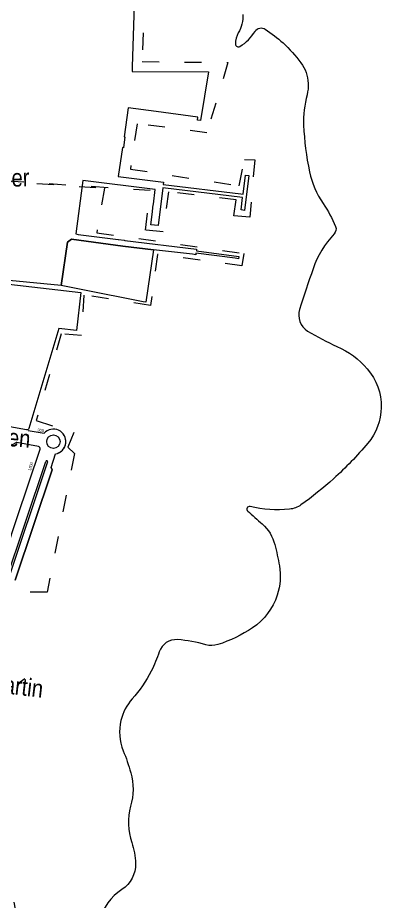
# Model space of a CAD drawing. Header units: millimetres. Extents: x 11558 to 23675, y 49449 to 61482.
# Drawn here: x 21002 to 21518, y 54809 to 56063 of the extents above; entities that cross this region are included whole.
import ezdxf

# ---------------------------------------------------------------- set-up
doc = ezdxf.new("R2010")
doc.units = ezdxf.units.MM
doc.linetypes.add('ACAD_ISO03W100', pattern=[30, 12, -18])
for name, color, linetype in [('0. plano base - nombres calles', 22, 'Continuous'), ('0. Plano Base - PLANO', 254, 'Continuous'), ('0.BARRIOS - DIVISIÓN', 12, 'ACAD_ISO03W100'), ('7. puesta en valor CC la lucila', 212, 'Continuous'), ('numeración', 7, 'Continuous')]:
    doc.layers.add(name, color=color, linetype=linetype)
doc.layers.get('7. puesta en valor CC la lucila').off()
doc.styles.get("Standard").update_dxf_attribs({"font": 'arial.ttf'})

# ---------------------------------------------------------------- blocks, each defined once
blk = doc.blocks.new('MANZANAS')
at = {"layer": '0. Plano Base - PLANO', "color": 0, "linetype": 'Continuous', "lineweight": 5}
for p, q in [((5640284.5, 6180037.3, 0.6), (5640281.3, 6180057.5, 0.6)), ((5640302.1, 6179862, 0.6), (5640273.8, 6180041.7, 0.6)), ((5640276.5, 6180042.1, 0.6), (5640304.8, 6179862.4, 0.6)), ((5640287.3, 6180035.3, 0.6), (5640284.5, 6180037.3, 0.6)), ((5640284.6, 6180037.4, 0.6), (5640287.4, 6180035.4, 0.6)), ((5640312.9, 6179872.2, 0.6), (5640287.3, 6180035.3, 0.6)), ((5640287.4, 6180035.4, 0.6), (5640313.1, 6179872.2, 0.6))]:
    blk.add_line(p, q, dxfattribs=at)
at = {"layer": '0. Plano Base - PLANO', "color": 0, "linetype": 'Continuous', "lineweight": 5, "extrusion": (-4.32729e-18, 2.20188e-18, -1)}
blk.add_line((5640383.7, 6179743.7, 0.5), (5640389.3, 6179754.7, 0.5), dxfattribs=at)
at = {"layer": '0. Plano Base - PLANO', "color": 0, "linetype": 'Continuous', "lineweight": 5}
for points in [[(5640229.4, 6180733.3, -0.155348), (5640236.1, 6180707, 0.144767), (5640239.8, 6180691.2, 0.578355), (5640247, 6180691.1, 0.110327), (5640256.1, 6180720, -0.419347), (5640267.6, 6180729.5, -0.039803), (5640298.9, 6180723.7, -0.047458), (5640334.4, 6180710.4, -0.149037), (5640357.1, 6180689.3, -0.076164), (5640363, 6180674.3, 0.074066), (5640378.7, 6180633.6, 0.043343), (5640416.6, 6180578.9, 0.097074), (5640454.6, 6180547.7, -0.051208), (5640485, 6180527.1, -0.294588), (5640488.2, 6180516.7, 0.104475), (5640484.5, 6180459.1, 0.006746), (5640494, 6180399.1, 0.344001), (5640518.3, 6180377.1, 0.035314), (5640565.4, 6180376.9, -0.111647), (5640618.3, 6180368.5, -0.184845), (5640661, 6180329.2, -0.172837), (5640667.5, 6180275.1, -0.033293), (5640647.6, 6180208.2, -0.028316), (5640623.7, 6180153.9, -0.13294), (5640612.1, 6180141, -0.080279), (5640560.6, 6180118.4, 0.771715), (5640560.6, 6180111.3, 0.005809), (5640587.3, 6180104.5, -0.153393), (5640616.8, 6180086.7, -0.019125), (5640636.3, 6180063, -0.120342), (5640652.8, 6180024.8, -0.170583), (5640643, 6179967.4, -0.06739), (5640610.4, 6179923.6, -0.15018), (5640595.5, 6179915.6, 0.051921), (5640556.3, 6179903.4, 0.343481), (5640541.4, 6179876.2, -0.038428), (5640543.9, 6179846.5, -0.064037), (5640538, 6179799.1, 0.123825), (5640537.9, 6179764.8, 0.157129), (5640560.6, 6179728.1, -0.028979), (5640584.5, 6179705.3, -0.137387), (5640606.3, 6179663, 0.154291), (5640631.4, 6179618.1, -0.078694), (5640649.9, 6179594.1, -0.258542), (5640649.8, 6179552.6, 0.180589), (5640641.4, 6179498.5, -0.104705)], [(5640061, 6180727.3), (5640124.8, 6180594.9), (5640126.4, 6180591.5), (5640127.4, 6180589.3), (5640127.5, 6180589.2), (5640128.5, 6180589.7), (5640223.9, 6180638.6), (5640245.7, 6180572.2), (5640241.5, 6180570.6), (5640240, 6180574.7), (5640183.9, 6180554.2), (5640146.4, 6180540.7), (5640160.1, 6180501.4), (5640161.3, 6180501.9), (5640166.4, 6180487.4), (5640165.1, 6180487), (5640178.8, 6180447.7), (5640239.5, 6180470.3), (5640240.7, 6180467), (5640344.4, 6180506.2), (5640347.5, 6180507.4), (5640338.1, 6180532.9), (5640342.4, 6180534.3), (5640359.8, 6180487.5), (5640355.6, 6180486.1), (5640349.2, 6180502.6), (5640242.4, 6180462.5), (5640261.3, 6180412.2), (5640251.3, 6180408.3), (5640244.9, 6180425.5), (5640244.5, 6180426.5), (5640241.3, 6180435), (5640241, 6180436), (5640233.7, 6180455.3), (5640137, 6180419.6), (5640163.1, 6180347.8), (5640166.1, 6180348.7), (5640219.7, 6180368.4), (5640219.8, 6180368.4), (5640220.5, 6180368.7), (5640227.9, 6180371.4), (5640229, 6180371.8), (5640325, 6180407.4), (5640325.4, 6180406.3), (5640325.4, 6180406.3), (5640325.8, 6180405.2), (5640383.1, 6180425.8), (5640384.2, 6180423), (5640379.6, 6180421.3), (5640326.9, 6180401.9), (5640327.5, 6180400), (5640323.2, 6180398.4), (5640271, 6180378.7), (5640229.9, 6180363.2), (5640160.7, 6180338.2), (5640157.7, 6180331.9), (5640178.2, 6180273.2), (5640109.4, 6180245.7, -0.406985)]]:
    blk.add_lwpolyline(points, format="xyb", dxfattribs=at)
blk.add_lwpolyline([(5640271, 6180378.7), (5640296, 6180307.5), (5640292.2, 6180306.4), (5640205.8, 6180281.3), (5640178.2, 6180273.2), (5640157.7, 6180331.9), (5640160.7, 6180338.2), (5640229.9, 6180363.2)], close=True, dxfattribs=at)
for points in [[(5640228.9, 6180068.5), (5640136.5, 6180040.2, -0.495778), (5640132.9, 6180042.8), (5640129, 6180184.2), (5640123.7, 6180203.4), (5640112.8, 6180230.3), (5640109.9, 6180237.2, -0.422951), (5640111.5, 6180240.9), (5640207.3, 6180277.3), (5640226.7, 6180226.6), (5640203.2, 6180217.5), (5640231, 6180072, -0.382656)], [(5640274.5, 6179952.5), (5640258.7, 6180053.2, 0.456233), (5640254.8, 6180055.6), (5640225.3, 6180046.5, 0.086791), (5640224.5, 6180046.1, 0.086791), (5640223.8, 6180045.4), (5640204.7, 6180016.2), (5640148.5, 6179992.1, 0.193743), (5640146.9, 6179990.5, 0.193743), (5640146.9, 6179988.3), (5640209.7, 6179823.9, 0.194004), (5640211.2, 6179822.3, 0.194004), (5640213.5, 6179822.2), (5640288.5, 6179847.6, 0.364915), (5640290.5, 6179850.9)]]:
    blk.add_lwpolyline(points, format="xyb", close=True, dxfattribs=at)
blk.add_lwpolyline([(5640231.5, 6180069.3), (5640253.4, 6180076)], dxfattribs=at)
blk.add_circle((5640270.5, 6180071.5, 0.6), 9.5, dxfattribs=at)
for centre, radius, start, end in [((5640270.5, 6180071.5, 0.6), 17.7, 307.64, 165.1739), ((5640270.5, 6180071.5, 0.6), 17.7, 319.0639, 58.8158), ((5640275.2, 6180041.9, 0.6), 1.35, 8.9399, 188.9399)]:
    blk.add_arc(centre, radius, start, end, dxfattribs=at)

msp = doc.modelspace()

# ---------------------------------------------------------------- linework, layer by layer
at = {"layer": '0.BARRIOS - DIVISIÓN', "color": 14, "lineweight": 18, "ltscale": 2}
for points in [[(21185.4, 56161.5), (21178.8, 56000.8), (21300.5, 55999.5), (21270.7, 55899.9), (21171.5, 55912.7), (21162.2, 55848.4), (21316.3, 55824.7), (21324.1, 55861.9), (21338.6, 55861.3), (21331.7, 55780.3), (21308.9, 55782.2), (21312.4, 55804.9), (21216.3, 55816), (21208.5, 55759.4), (21183.7, 55761.9), (21190.4, 55818), (20969.5, 55832.3), (20681.4, 55821.5), (19757.4, 55789.4), (18967.2, 55750.7), (18450.6, 55734.7), (17997.1, 55715.3), (17552.5, 55699.1), (17505.6, 56634.4)], [(19746.7, 55789), (20681.4, 55821.5), (20969.5, 55832.3), (21125.3, 55821.2), (21114.5, 55758.1), (21322.9, 55728.6), (21320.4, 55711), (21200.7, 55727.1), (21190.5, 55654.6), (21096.2, 55669.6), (21092.8, 55612.1), (21063.9, 55614.7), (21028.5, 55491.4), (21081.9, 55474.8), (21073.1, 55453.7), (21082.7, 55444.6), (21044, 55248.2), (20962.3, 55248.4), (20982.7, 55129.5), (20936.6, 55036.9), (20926.2, 54963.7), (20985.9, 54867.2), (21000, 54790.9)]]:
    msp.add_lwpolyline(points, dxfattribs=at)

# ---------------------------------------------------------------- block references
at = {"layer": '0. Plano Base - PLANO', "color": 28, "lineweight": 5, "true_color": 0x0d0d0d, "rotation": 332.5463477508169}
msp.add_blockref('MANZANAS', (-7833237.5, -2828296.1), dxfattribs=at)
at = {"layer": '7. puesta en valor CC la lucila', "color": 250, "lineweight": 30, "rotation": 332.5463477508169}
msp.add_blockref('MANZANAS', (-7833237.5, -2828296.1), dxfattribs=at)

# ---------------------------------------------------------------- texts
at = {"layer": '0. plano base - nombres calles', "color": 250, "lineweight": 15, "true_color": 0x1a1a1a, "char_height": 25, "attachment_point": 1}
for s, insert, rotation in [('{\\fArial Narrow|b0|i0|c0|p34;Antonio Malaver}', (20811.6, 55842.8), 1.7257), ('{\\fArial Narrow|b0|i0|c0|p34;Pdte. Hipólito Yrigoyen}', (20730.9, 55501.4), 355.3608), ('{\\fArial Narrow|b0|i0|c0|p34;Gral. José de San Martin}', (20725.1, 55159.9), 353.3138)]:
    msp.add_mtext_dynamic_manual_height_columns(s, width=329.255, gutter_width=12.5, heights=[0], dxfattribs=dict(at, insert=insert, rotation=rotation))
at = {"layer": 'numeración', "color": 251, "true_color": 0x606162, "char_height": 4, "attachment_point": 1}
for s, insert, rotation in [('300', (21030.4, 55480.2), 354.762), ('1800', (21017, 55421, 0.5), 73.9875)]:
    msp.add_mtext_dynamic_manual_height_columns(s, width=16.031, gutter_width=12.5, heights=[0], dxfattribs=dict(at, insert=insert, rotation=rotation))

doc.saveas('drawing.dxf')
